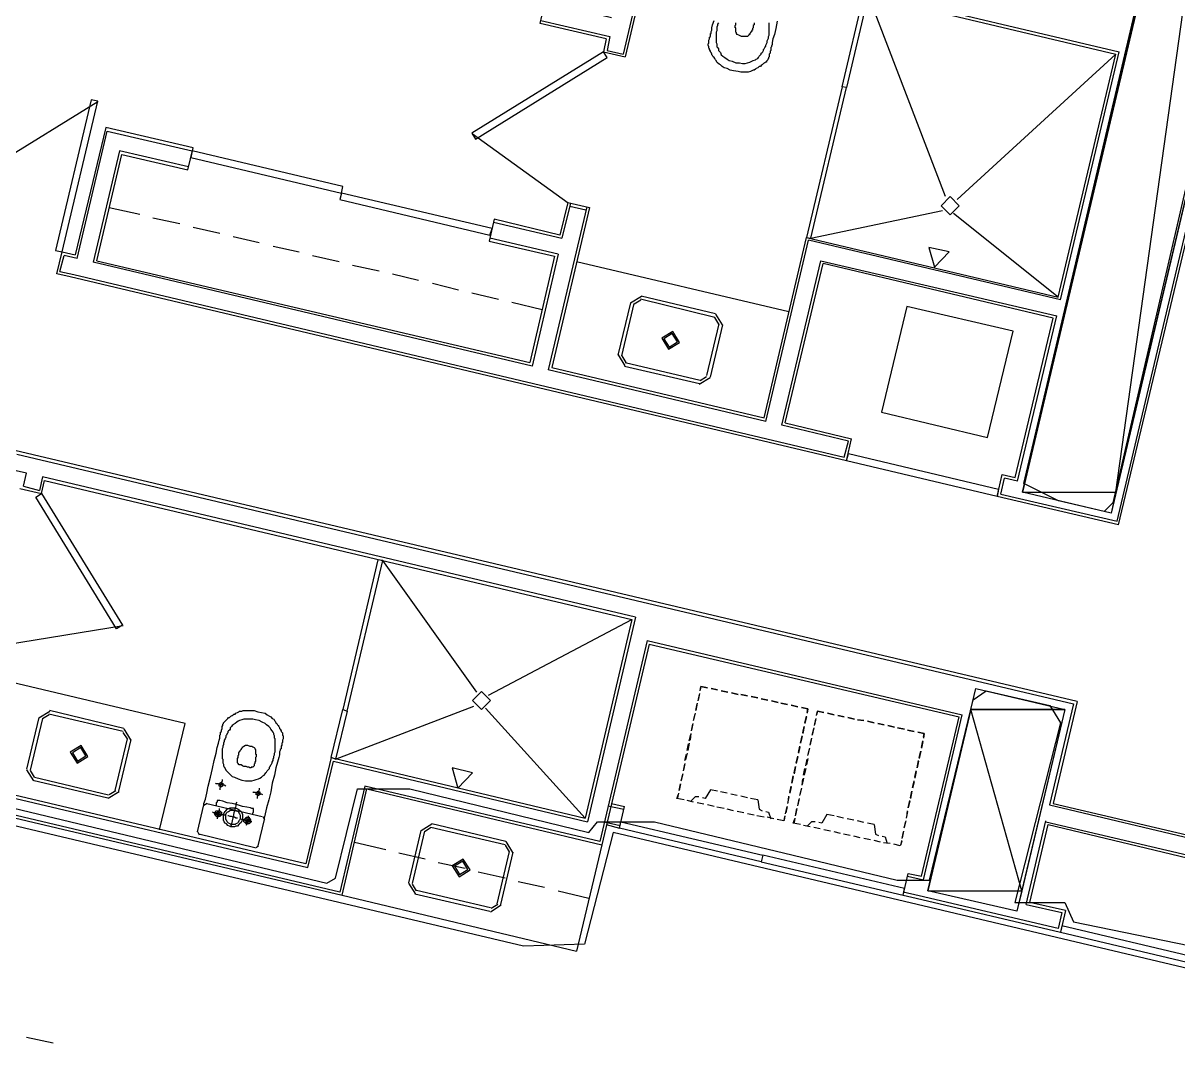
# Model space of a CAD drawing. Header units: feet. Extents: x -84 to 198, y -22 to 181.
# Drawn here: x 43.71 to 64.87, y 69.39 to 88.08 of the extents above; entities that cross this region are included whole.
import ezdxf

# ---------------------------------------------------------------- set-up
doc = ezdxf.new("R2010")
doc.units = ezdxf.units.FT
for name, color, linetype in [('A-AREA-COMUN', 252, 'CONTINUOUS'), ('A-AREA-UNIDAD', 30, 'CONTINUOUS'), ('A-LINEA', 7, 'CONTINUOUS'), ('A-LINEA-FINA', 9, 'CONTINUOUS'), ('A-MURO-CONCRETO', 8, 'CONTINUOUS')]:
    doc.layers.add(name, color=color, linetype=linetype)

msp = doc.modelspace()

# ---------------------------------------------------------------- linework, layer by layer
at = {"layer": 'A-AREA-COMUN'}
msp.add_lwpolyline([(65.2, 70.72), (54.528, 73.2444), (54, 71.2), (52.88, 71.1644), (33.92, 75.6444)], dxfattribs=at)
at = {"layer": 'A-AREA-UNIDAD'}
for points in [[(65.6, 87.5733), (63.68, 79.2889), (63.52, 79.1289), (62.688, 79.3244), (62.048, 79.6444), (64.08, 88.2489)], [(34.72, 75.8044), (49.28, 72.32), (49.44, 72.4089), (49.84, 74.0444), (50.8, 74.0444), (54.08, 73.2444), (54.24, 73.44), (55.28, 73.44), (59.728, 72.3733), (60.32, 72.3733), (61.12, 75.68), (61.36, 75.84), (62.528, 75.5733), (62.72, 75.2533), (61.888, 71.9644), (62.8, 71.9644), (62.96, 71.6089), (65.312, 71.1289)]]:
    msp.add_lwpolyline(points, dxfattribs=at)
at = {"layer": 'A-LINEA'}
for p, q in [((55.3067, 90.0444), (54.7067, 87.5111)), ((55.3467, 90.0311), (54.7467, 87.4578)), ((59.12, 88.6044), (63.7333, 87.5111)), ((60.6133, 84.8978), (59.2, 88.5911)), ((54.4, 87.7911), (53.1867, 88.0711)), ((53.2, 88.1244), (54.4667, 87.8311)), ((54.4667, 87.8311), (54.4133, 87.5778)), ((54.4, 87.7911), (54.3467, 87.5511)), ((63.76, 78.9511), (65.84, 87.7511)), ((63.7867, 78.8844), (65.8933, 87.7378)), ((54.3467, 87.5511), (54.7467, 87.4578)), ((54.4133, 87.5778), (54.7067, 87.5111)), ((60.8267, 84.8444), (63.7333, 87.5111)), ((62.68, 83.0578), (63.7333, 87.5111)), ((62.72, 83.0044), (63.8, 87.5511)), ((58.7467, 86.8578), (58.7467, 86.8578)), ((58.7733, 86.9511), (58.7733, 86.9511)), ((45.0856, 86.635), (41.6761, 84.5301)), ((45.2267, 86.1644), (44.6667, 83.8311)), ((46.8267, 85.7911), (45.2267, 86.1644)), ((44.7067, 83.7644), (45.2533, 86.0978)), ((45.2533, 86.0978), (46.8133, 85.7378)), ((51.9424, 86.056), (53.701, 84.7872)), ((45.48, 85.7378), (45, 83.6978)), ((46.7467, 85.4444), (45.48, 85.7378)), ((46.7333, 85.3911), (46.8267, 85.7911)), ((45.0667, 83.7244), (45.52, 85.6711)), ((45.52, 85.6711), (46.7333, 85.3911)), ((45.2933, 84.6978), (45.8533, 84.5778)), ((54.04, 84.7111), (53.3333, 81.7244)), ((54.0933, 84.6978), (53.4, 81.7644)), ((53.6933, 84.7911), (53.5467, 84.1911)), ((53.7467, 84.7778), (53.5867, 84.1378)), ((53.6933, 84.7911), (54.0933, 84.6978)), ((53.7333, 84.7244), (54.0267, 84.6578)), ((58.1467, 84.1378), (60.56, 84.6444)), ((46.0933, 84.5111), (46.5867, 84.4044)), ((52.3333, 84.4311), (53.5867, 84.1378)), ((53.5467, 84.1911), (52.3467, 84.4844)), ((62.68, 83.0578), (60.76, 84.5911)), ((46.8267, 84.3378), (47.32, 84.2311)), ((47.56, 84.1644), (48.04, 84.0578)), ((53.52, 83.8444), (52.2667, 84.1378)), ((57.2933, 80.8444), (58.0667, 84.1511)), ((57.32, 80.7778), (58.1067, 84.0978)), ((58.0667, 84.1511), (62.68, 83.0578)), ((62.72, 83.0044), (58.1067, 84.0978)), ((44.3867, 83.5244), (44.4667, 83.8178)), ((44.7067, 83.7644), (44.4667, 83.8178)), ((48.2933, 83.9911), (48.7733, 83.8844)), ((49.0133, 83.8178), (49.5067, 83.7111)), ((53.4533, 83.8044), (53, 81.8578)), ((53.52, 83.8444), (53.04, 81.7911)), ((53.04, 81.7911), (45, 83.6978)), ((45.0667, 83.7244), (53, 81.8578)), ((49.7467, 83.6444), (50.24, 83.5378)), ((53.8533, 83.7111), (57.7467, 82.7911)), ((57.6133, 80.7111), (58.3333, 83.7244)), ((57.68, 80.7511), (58.3733, 83.6711)), ((58.3333, 83.7244), (62.6533, 82.7111)), ((44.5733, 83.4311), (44.3333, 83.4844)), ((44.3867, 83.5244), (44.64, 83.4711)), ((58.8, 80.0578), (44.5733, 83.4311)), ((44.64, 83.4711), (58.76, 80.1244)), ((50.48, 83.4844), (50.96, 83.3644)), ((51.2133, 83.3111), (51.6933, 83.1911)), ((51.9333, 83.1378), (52.4267, 83.0178)), ((52.6667, 82.9644), (53.2267, 82.8311)), ((54.84, 82.9511), (54.6133, 81.9911)), ((55.045, 83.0666), (54.8445, 82.9428)), ((55.0297, 83.0018), (54.9094, 82.9275)), ((56.3867, 82.6844), (55.0267, 83.0178)), ((56.4, 82.7511), (55.04, 83.0711)), ((54.9067, 82.9378), (54.68, 81.9778)), ((56.5289, 82.5461), (56.405, 82.7466)), ((56.24, 81.6178), (56.4667, 82.5644)), ((56.3067, 81.5911), (56.5333, 82.5511)), ((56.464, 82.5614), (56.3897, 82.6818)), ((61.9333, 79.6844), (62.6533, 82.7111)), ((54.6178, 81.9961), (54.7416, 81.7956)), ((54.6827, 81.9808), (54.757, 81.8605)), ((57.32, 80.7778), (53.3333, 81.7244)), ((53.4, 81.7644), (57.2933, 80.8444)), ((54.7333, 81.7911), (56.1067, 81.4711)), ((54.7467, 81.8578), (56.12, 81.5378)), ((56.1016, 81.4623), (56.3022, 81.5861)), ((56.117, 81.5271), (56.2373, 81.6014)), ((59.44, 80.9511), (61.3867, 80.4844)), ((58.84, 80.4178), (57.6133, 80.7111)), ((57.68, 80.7511), (58.8933, 80.4578)), ((58.76, 80.1244), (58.84, 80.4178)), ((58.8, 80.0578), (58.8933, 80.4578)), ((63.0267, 75.6444), (43.56, 80.2444)), ((43.6, 80.1778), (62.96, 75.6044)), ((43.7733, 79.8311), (43.5333, 79.8844)), ((43.72, 79.5911), (43.7733, 79.8311)), ((61.56, 79.4044), (61.6533, 79.8044)), ((61.6533, 79.8044), (61.8933, 79.7511)), ((43.72, 79.5911), (44.0133, 79.5111)), ((44.0667, 79.7644), (44.0133, 79.5111)), ((44.0533, 79.4578), (44.1067, 79.6978)), ((54.9333, 77.1911), (44.0667, 79.7644)), ((44.1067, 79.6978), (54.8667, 77.1511)), ((61.6267, 79.4444), (61.6933, 79.7378)), ((61.9333, 79.6844), (61.6933, 79.7378)), ((43.6533, 79.5511), (44.0533, 79.4578)), ((63.7867, 78.8844), (61.56, 79.4044)), ((61.6267, 79.4444), (63.76, 78.9511)), ((50.2533, 78.1911), (50.2533, 78.1911)), ((52.0267, 75.8178), (50.3067, 78.2311)), ((43.4077, 76.6939), (45.5484, 77.0402)), ((52.24, 75.7644), (54.8667, 77.1511)), ((54.8667, 77.1511), (54.0133, 73.5111)), ((54.9333, 77.1911), (54.0533, 73.4444)), ((55.1467, 76.7644), (54.28, 73.0844)), ((55.1867, 76.6978), (54.32, 73.0178)), ((55.1467, 76.7644), (60.92, 75.4044)), ((55.1867, 76.6978), (60.8667, 75.3644)), ((46.68, 75.2444), (43.2533, 76.0578)), ((49.52, 72.1511), (33.8267, 75.8711)), ((33.8667, 75.8044), (49.56, 72.0978)), ((56.1067, 75.7911), (56.08, 75.6711)), ((56.08, 75.6578), (56.1067, 75.7778)), ((56.12, 75.8444), (56.1333, 75.9244)), ((56.1333, 75.9244), (56.2533, 75.8978)), ((56.32, 75.8844), (56.44, 75.8578)), ((56.44, 75.8578), (56.32, 75.8844)), ((56.5067, 75.8444), (56.6267, 75.8178)), ((56.6267, 75.8178), (56.5067, 75.8444)), ((56.6933, 75.8044), (56.8133, 75.7778)), ((56.8133, 75.7778), (56.6933, 75.8044)), ((56.8667, 75.7778), (56.9867, 75.7511)), ((56.9867, 75.7511), (56.8667, 75.7778)), ((49.44, 74.5911), (51.9733, 75.5644)), ((56.0667, 75.6178), (56.04, 75.4844)), ((56.04, 75.4844), (56.0667, 75.6044)), ((57.0533, 75.7378), (57.1733, 75.7111)), ((57.1733, 75.7111), (57.0533, 75.7378)), ((57.24, 75.6978), (57.36, 75.6711)), ((57.36, 75.6711), (57.24, 75.6978)), ((57.4267, 75.6578), (57.5467, 75.6311)), ((57.5467, 75.6311), (57.4267, 75.6578)), ((57.6, 75.6178), (57.72, 75.5911)), ((57.72, 75.5911), (57.6, 75.6178)), ((57.7867, 75.5778), (57.9067, 75.5511)), ((57.9067, 75.5511), (57.7867, 75.5778)), ((62.96, 75.6044), (62.52, 73.7511)), ((63.0267, 75.6444), (62.5867, 73.7778)), ((44, 75.3511), (43.7733, 74.4044)), ((44.0667, 75.3378), (43.84, 74.3911)), ((44.205, 75.4666), (44.0045, 75.3428)), ((44.1897, 75.4018), (44.0694, 75.3275)), ((45.5467, 75.0978), (44.1867, 75.4178)), ((45.56, 75.1511), (44.2, 75.4844)), ((54.0133, 73.5111), (52.1867, 75.5244)), ((56.0267, 75.4311), (56, 75.3111)), ((56, 75.2978), (56.0267, 75.4178)), ((58.04, 75.2578), (58.0667, 75.3778)), ((58.0667, 75.3644), (58.04, 75.2444)), ((58.24, 75.3378), (58.2133, 75.2178)), ((58.2533, 75.3911), (58.2667, 75.4711)), ((58.2667, 75.4711), (58.3867, 75.4444)), ((58.4533, 75.4311), (58.5733, 75.4044)), ((58.5733, 75.4044), (58.4533, 75.4311)), ((58.64, 75.3911), (58.76, 75.3644)), ((58.76, 75.3644), (58.64, 75.3911)), ((58.8267, 75.3511), (58.9467, 75.3244)), ((58.9467, 75.3244), (58.8267, 75.3511)), ((60.1733, 72.4444), (60.8667, 75.3644)), ((60.2133, 72.3778), (60.92, 75.4044)), ((45.6889, 74.9461), (45.565, 75.1466)), ((46.2133, 73.2978), (46.68, 75.2444)), ((55.9867, 75.2444), (55.96, 75.1244)), ((55.96, 75.1111), (55.9867, 75.2311)), ((58.0267, 75.1911), (58, 75.0578)), ((58, 75.0711), (58.0267, 75.1911)), ((58.2, 75.1644), (58.1733, 75.0311)), ((58.1733, 75.0311), (58.2, 75.1511)), ((58.2133, 75.2044), (58.24, 75.3244)), ((59, 75.3111), (59.12, 75.2978)), ((59.12, 75.2978), (59, 75.3111)), ((59.1867, 75.2844), (59.3067, 75.2578)), ((59.3067, 75.2578), (59.1867, 75.2844)), ((59.3733, 75.2444), (59.4933, 75.2178)), ((59.4933, 75.2178), (59.3733, 75.2444)), ((59.56, 75.2044), (59.68, 75.1778)), ((59.68, 75.1778), (59.56, 75.2044)), ((59.7333, 75.1644), (59.8667, 75.1378)), ((59.8667, 75.1378), (59.7333, 75.1644)), ((59.92, 75.1244), (60.04, 75.0978)), ((60.04, 75.0978), (59.92, 75.1244)), ((45.4, 74.0178), (45.6267, 74.9644)), ((45.4667, 74.0044), (45.6933, 74.9511)), ((45.624, 74.9614), (45.5497, 75.0818)), ((55.92, 74.9244), (55.9467, 75.0444)), ((55.9467, 75.0578), (55.9333, 74.9378)), ((57.96, 74.8844), (57.9867, 75.0178)), ((57.9867, 75.0044), (57.96, 74.8844)), ((58.16, 74.9778), (58.1333, 74.8578)), ((58.1333, 74.8444), (58.16, 74.9644)), ((60.1733, 74.8044), (60.2, 74.9244)), ((60.2, 74.9111), (60.1733, 74.7911)), ((55.88, 74.6978), (55.8533, 74.5778)), ((55.88, 74.7511), (55.9067, 74.8711)), ((55.92, 74.8844), (55.8933, 74.7511)), ((57.92, 74.7111), (57.9467, 74.8311)), ((57.9467, 74.8178), (57.92, 74.6978)), ((58.12, 74.7911), (58.0933, 74.6711)), ((58.0933, 74.6578), (58.12, 74.7778)), ((60.16, 74.7378), (60.1333, 74.6044)), ((60.1333, 74.6178), (60.16, 74.7378)), ((49.36, 74.6178), (48.8933, 72.6711)), ((48.9333, 72.6044), (49.4, 74.5511)), ((49.36, 74.6178), (54.0133, 73.5111)), ((49.4, 74.5511), (54.0533, 73.4444)), ((49.4133, 74.6444), (49.4133, 74.6444)), ((55.84, 74.5111), (55.8133, 74.3911)), ((55.8133, 74.3778), (55.84, 74.4978)), ((55.84, 74.5644), (55.8667, 74.6844)), ((57.88, 74.5244), (57.9067, 74.6444)), ((57.9067, 74.6311), (57.88, 74.5111)), ((58.0533, 74.4711), (58.08, 74.5911)), ((58.0933, 74.6044), (58.0667, 74.4844)), ((60.0933, 74.4311), (60.12, 74.5644)), ((60.12, 74.5511), (60.0933, 74.4311)), ((43.7778, 74.3961), (43.9016, 74.1956)), ((43.8427, 74.3808), (43.917, 74.2605)), ((55.8, 74.3244), (55.7733, 74.2044)), ((55.7733, 74.1911), (55.8, 74.3111)), ((57.8, 74.1511), (57.8267, 74.2844)), ((57.8667, 74.4578), (57.84, 74.3244)), ((57.84, 74.3378), (57.8667, 74.4578)), ((58.0133, 74.2978), (58.04, 74.4178)), ((58.0533, 74.4178), (58.0267, 74.2978)), ((60.0533, 74.2578), (60.08, 74.3778)), ((60.08, 74.3644), (60.0533, 74.2444)), ((42.72, 74.0711), (48.9333, 72.6044)), ((48.8933, 72.6711), (42.7867, 74.1111)), ((43.8933, 74.2044), (45.2667, 73.8844)), ((43.92, 74.2578), (45.28, 73.9378)), ((49.9733, 74.0978), (49.52, 72.1511)), ((54.28, 73.0844), (49.9733, 74.0978)), ((55.7333, 74.0178), (55.76, 74.1378)), ((55.76, 74.1378), (55.7333, 74.0178)), ((57.76, 73.9778), (57.7867, 74.0978)), ((57.7867, 74.0844), (57.76, 73.9644)), ((57.8267, 74.2711), (57.8, 74.1511)), ((58.0133, 74.2444), (57.9867, 74.1244)), ((57.9867, 74.1111), (58, 74.2311)), ((60.0133, 74.0711), (60.04, 74.1911)), ((60.04, 74.1778), (60.0133, 74.0578)), ((45.275, 73.8756), (45.4755, 73.9994)), ((45.2903, 73.9405), (45.4106, 74.0148)), ((49.56, 72.0978), (50.0133, 74.0444)), ((50.0133, 74.0444), (54.32, 73.0178)), ((55.8267, 73.8444), (55.6933, 73.8711)), ((55.72, 73.9644), (55.7067, 73.8844)), ((56.44, 74.0044), (56.3067, 74.0311)), ((56.6133, 73.9644), (56.4933, 73.9911)), ((56.8, 73.9244), (56.68, 73.9511)), ((56.9867, 73.8844), (56.8667, 73.9111)), ((57.1733, 73.8444), (57.04, 73.8711)), ((57.7467, 73.8978), (57.72, 73.7778)), ((57.7333, 73.7911), (57.7467, 73.9111)), ((57.9333, 73.8711), (57.9067, 73.7511)), ((57.9067, 73.7378), (57.9333, 73.8578)), ((57.9733, 74.0578), (57.9467, 73.9378)), ((57.9467, 73.9244), (57.9733, 74.0444)), ((60, 74.0044), (59.9733, 73.8711)), ((59.9733, 73.8844), (60, 74.0044)), ((46.9067, 73.2578), (47.0267, 73.7511)), ((47.0841, 73.7765), (47.0279, 73.7419)), ((47.08, 73.7778), (48.0933, 73.5378)), ((54.4267, 73.7378), (54.72, 73.6711)), ((54.4933, 73.7778), (54.7333, 73.7244)), ((54.64, 73.3244), (54.7333, 73.7244)), ((56, 73.8044), (55.88, 73.8311)), ((56, 73.8044), (55.88, 73.8311)), ((56.1867, 73.7644), (56.0667, 73.7911)), ((56.1867, 73.7644), (56.0667, 73.7911)), ((56.3733, 73.7244), (56.2533, 73.7511)), ((56.3733, 73.7244), (56.2533, 73.7511)), ((56.56, 73.6844), (56.4267, 73.7111)), ((56.56, 73.6844), (56.4267, 73.7111)), ((56.7333, 73.6444), (56.6133, 73.6711)), ((56.7333, 73.6444), (56.6133, 73.6711)), ((57.7067, 73.7244), (57.68, 73.5911)), ((57.6933, 73.6044), (57.72, 73.7244)), ((57.8667, 73.5511), (57.8933, 73.6844)), ((57.8933, 73.6844), (57.8667, 73.5644)), ((59.9067, 73.5244), (59.92, 73.6444)), ((59.9333, 73.6978), (59.96, 73.8311)), ((59.96, 73.8178), (59.9333, 73.6978)), ((62.52, 73.7511), (68.3067, 72.3778)), ((62.5867, 73.7778), (68.36, 72.4178)), ((48.1333, 73.4844), (48.0133, 73.0044)), ((48.1454, 73.4804), (48.1107, 73.5365)), ((54.36, 73.4444), (54.6533, 73.3778)), ((56.92, 73.6044), (56.8, 73.6311)), ((56.92, 73.6044), (56.8, 73.6311)), ((57.1067, 73.5644), (56.9867, 73.5911)), ((57.1067, 73.5644), (56.9867, 73.5911)), ((57.2933, 73.5244), (57.16, 73.5511)), ((57.2933, 73.5244), (57.16, 73.5511)), ((57.4667, 73.4978), (57.3467, 73.5244)), ((57.4667, 73.4978), (57.3467, 73.5244)), ((57.6533, 73.4578), (57.5333, 73.4844)), ((57.6667, 73.4711), (57.68, 73.5511)), ((57.8533, 73.5111), (57.84, 73.4311)), ((58.5733, 73.5511), (58.44, 73.5778)), ((58.7467, 73.5111), (58.6267, 73.5378)), ((58.9333, 73.4711), (58.8133, 73.4978)), ((59.12, 73.4311), (59, 73.4578)), ((59.88, 73.4444), (59.8533, 73.3244)), ((59.8667, 73.3378), (59.8933, 73.4578)), ((59.92, 73.6311), (59.8933, 73.5111)), ((62.0933, 71.9244), (62.4533, 73.4578)), ((62.4533, 73.4444), (66.2933, 72.5378)), ((46.9079, 73.2619), (46.9426, 73.2057)), ((47.96, 72.9644), (46.9333, 73.2178)), ((51, 73.2844), (50.7733, 72.3244)), ((51.0667, 73.2711), (50.84, 72.3111)), ((51.205, 73.4), (51.0045, 73.2761)), ((51.1897, 73.3351), (51.0694, 73.2608)), ((52.5467, 73.0178), (51.1867, 73.3378)), ((52.56, 73.0844), (51.2, 73.4044)), ((54.4, 73.3911), (54.64, 73.3244)), ((57.96, 73.3911), (57.8267, 73.4178)), ((58.1333, 73.3511), (58.0133, 73.3778)), ((58.1333, 73.3511), (58.0133, 73.3778)), ((58.32, 73.3111), (58.2, 73.3378)), ((58.32, 73.3111), (58.2, 73.3378)), ((58.5067, 73.2711), (58.3867, 73.2978)), ((58.5067, 73.2711), (58.3867, 73.2978)), ((58.6933, 73.2311), (58.5733, 73.2578)), ((58.6933, 73.2311), (58.5733, 73.2578)), ((58.8667, 73.1911), (58.7467, 73.2178)), ((58.8667, 73.1911), (58.7467, 73.2178)), ((59.3067, 73.3911), (59.1867, 73.4178)), ((59.84, 73.2578), (59.8133, 73.1378)), ((59.8267, 73.1511), (59.8533, 73.2711)), ((62.16, 71.9644), (62.4933, 73.3911)), ((62.4933, 73.3911), (66.24, 72.4978)), ((49.7867, 73.0711), (50.36, 72.9378)), ((52.624, 72.8948), (52.5497, 73.0151)), ((52.6889, 72.8794), (52.565, 73.08)), ((54.32, 73.0178), (53.8533, 71.0711)), ((59.0533, 73.1511), (58.9333, 73.1778)), ((59.0533, 73.1511), (58.9333, 73.1778)), ((59.24, 73.1111), (59.12, 73.1378)), ((59.24, 73.1111), (59.12, 73.1378)), ((59.4267, 73.0711), (59.3067, 73.0978)), ((59.4267, 73.0711), (59.3067, 73.0978)), ((59.6, 73.0444), (59.48, 73.0578)), ((59.6, 73.0444), (59.48, 73.0578)), ((59.7867, 73.0044), (59.6667, 73.0311)), ((59.8, 73.0178), (59.8133, 73.0978)), ((47.9693, 72.9657), (48.0254, 73.0004)), ((50.6, 72.8711), (51.08, 72.7644)), ((52.4, 71.9378), (52.6267, 72.8978)), ((52.4667, 71.9244), (52.6933, 72.8844)), ((51.32, 72.6978), (51.8133, 72.5911)), ((52.0533, 72.5244), (52.5467, 72.4178)), ((59.84, 72.0978), (59.9333, 72.4978)), ((59.92, 72.4444), (60.2133, 72.3778)), ((59.9333, 72.4978), (60.1733, 72.4444)), ((50.7778, 72.3161), (50.9016, 72.1156)), ((50.8427, 72.3008), (50.917, 72.1805)), ((50.92, 72.1911), (52.28, 71.8711)), ((52.7867, 72.3511), (53.2667, 72.2444)), ((53.52, 72.1778), (54.08, 72.0444)), ((49.56, 72.0978), (53.8533, 71.0711)), ((50.8933, 72.1244), (52.2667, 71.8044)), ((60.1333, 72.0844), (59.84, 72.1511)), ((59.84, 72.0978), (60.08, 72.0444)), ((60.08, 72.0444), (62.72, 71.4178)), ((62.68, 71.4844), (60.1333, 72.0844)), ((62.8133, 71.8178), (62.16, 71.9644)), ((52.275, 71.7956), (52.4755, 71.9194)), ((52.2903, 71.8605), (52.4106, 71.9348)), ((62.0933, 71.9244), (62.7467, 71.7778)), ((62.7467, 71.7778), (62.68, 71.4844)), ((62.8133, 71.8178), (62.72, 71.4178)), ((43.7733, 69.4978), (44.2667, 69.3911))]:
    msp.add_line(p, q, dxfattribs=at)
for points in [[(67.9067, 97.1111), (63.6533, 79.0978), (62.0267, 79.4844), (66.28, 97.4978), (67.9067, 97.1111)], [(59.3067, 89.1511), (59.1867, 88.6444), (63.8, 87.5511)], [(53.1867, 88.0711), (53.28, 88.4711), (54.4933, 88.1778)], [(59.2, 88.5911), (58.8, 86.8978), (58.72, 86.9111), (59.12, 88.6044), (59.2, 88.5911)], [(57.5333, 88.1111), (57.5067, 87.9778), (57.48, 87.8711), (57.4533, 87.7911), (57.44, 87.7244), (57.44, 87.6844), (57.4267, 87.6578), (57.4267, 87.6444), (57.4133, 87.6311), (57.4133, 87.6178), (57.4133, 87.6044), (57.4133, 87.5911), (57.4133, 87.5778), (57.4, 87.5644), (57.4, 87.5511), (57.4, 87.5378), (57.4, 87.5244), (57.3867, 87.5111), (57.3867, 87.4978), (57.3867, 87.4844), (57.3867, 87.4578), (57.3733, 87.4444), (57.3733, 87.4311), (57.36, 87.4178), (57.36, 87.4044), (57.3467, 87.3911), (57.3333, 87.3778), (57.3333, 87.3644), (57.32, 87.3644), (57.3067, 87.3511), (57.28, 87.3378), (57.2667, 87.3244), (57.2533, 87.3111), (57.24, 87.2978), (57.2267, 87.2844), (57.2, 87.2844), (57.1867, 87.2711), (57.1733, 87.2578), (57.1467, 87.2444), (57.1333, 87.2311), (57.1067, 87.2178), (57.0933, 87.2178), (57.0667, 87.2044), (57.04, 87.1911), (57, 87.1778), (56.96, 87.1778), (56.92, 87.1778), (56.8667, 87.1778), (56.8133, 87.1911), (56.7333, 87.2044), (56.6667, 87.2178), (56.6133, 87.2444), (56.56, 87.2578), (56.52, 87.2844), (56.4933, 87.3111), (56.4667, 87.3244), (56.44, 87.3511), (56.4267, 87.3644), (56.4133, 87.3911), (56.4, 87.4044), (56.3867, 87.4311), (56.3733, 87.4444), (56.36, 87.4578), (56.3467, 87.4844), (56.3333, 87.4978), (56.3333, 87.5111), (56.32, 87.5378), (56.3067, 87.5511), (56.3067, 87.5644), (56.2933, 87.5911), (56.2933, 87.6044), (56.28, 87.6178), (56.28, 87.6311), (56.28, 87.6444), (56.2667, 87.6711), (56.2667, 87.6844), (56.2667, 87.6978), (56.28, 87.7111), (56.28, 87.7244), (56.28, 87.7378), (56.28, 87.7511), (56.28, 87.7644), (56.2933, 87.7911), (56.2933, 87.8044), (56.2933, 87.8178), (56.3067, 87.8311), (56.3067, 87.8444), (56.3067, 87.8578), (56.3067, 87.8711), (56.3067, 87.8844), (56.32, 87.8844), (56.32, 87.8978), (56.32, 87.9244), (56.3333, 87.9511), (56.3333, 87.9911), (56.3467, 88.0444), (56.3733, 88.1244)], [(56.4533, 88.0844), (56.44, 88.0578), (56.44, 88.0311), (56.4267, 88.0044), (56.4267, 87.9644), (56.4267, 87.9378), (56.4133, 87.9111), (56.4133, 87.8844), (56.4133, 87.8711), (56.4133, 87.8444), (56.4133, 87.8178), (56.4133, 87.8044), (56.4133, 87.7778), (56.4133, 87.7644), (56.4133, 87.7378), (56.4133, 87.7244), (56.4267, 87.6978), (56.4267, 87.6844), (56.4267, 87.6711), (56.4267, 87.6444), (56.44, 87.6311), (56.4533, 87.6044), (56.4533, 87.5778), (56.4667, 87.5644), (56.4933, 87.5378), (56.5067, 87.4978), (56.5333, 87.4711), (56.5733, 87.4444), (56.6133, 87.4178), (56.6533, 87.3911), (56.7067, 87.3778), (56.7733, 87.3511), (56.84, 87.3511), (56.8933, 87.3378), (56.9467, 87.3378), (56.9867, 87.3511), (57.0267, 87.3644), (57.0667, 87.3778), (57.0933, 87.3911), (57.1333, 87.4044), (57.1467, 87.4178), (57.1733, 87.4311), (57.1867, 87.4444), (57.2, 87.4711), (57.2133, 87.4844), (57.2267, 87.4978), (57.24, 87.5111), (57.24, 87.5244), (57.2533, 87.5378), (57.2667, 87.5511), (57.28, 87.5778), (57.28, 87.5911), (57.2933, 87.6044), (57.3067, 87.6311), (57.32, 87.6578), (57.32, 87.6711), (57.3333, 87.6978), (57.3467, 87.7244), (57.3467, 87.7511), (57.36, 87.7778), (57.3733, 87.8044), (57.3733, 87.8311), (57.3867, 87.8578), (57.3867, 87.8844), (57.3867, 87.9111), (57.3867, 87.9378), (57.3867, 87.9511), (57.3867, 87.9778), (57.3867, 88.0044), (57.3867, 88.0178), (57.3867, 88.0444), (57.3867, 88.0578), (57.3867, 88.0844)], [(57.1067, 88.0844), (57.1067, 88.0711), (57.1067, 88.0578), (57.1067, 88.0444), (57.0933, 88.0311), (57.0933, 88.0178), (57.0933, 88.0044), (57.0933, 87.9911), (57.08, 87.9778), (57.08, 87.9644), (57.08, 87.9511), (57.0667, 87.9511), (57.0667, 87.9378), (57.0667, 87.9244), (57.0533, 87.9244), (57.0533, 87.9111), (57.04, 87.9111), (57.04, 87.8978), (57.0267, 87.8844), (57.0267, 87.8711), (57.0133, 87.8711), (57.0133, 87.8578), (57, 87.8444), (56.9867, 87.8311), (56.9733, 87.8311), (56.9467, 87.8311), (56.92, 87.8311), (56.88, 87.8311), (56.8533, 87.8444), (56.8267, 87.8578), (56.8, 87.8711), (56.7867, 87.8844), (56.7867, 87.8978), (56.7733, 87.9111), (56.7733, 87.9244), (56.7733, 87.9378), (56.7733, 87.9511), (56.7733, 87.9644), (56.7733, 87.9778), (56.7733, 87.9911), (56.76, 87.9911), (56.76, 88.0044), (56.76, 88.0178), (56.76, 88.0311), (56.7733, 88.0444), (56.7733, 88.0578), (56.7733, 88.0711), (56.7733, 88.0844)], [(54.3467, 87.5511), (51.9333, 86.0578), (52, 85.9511), (54.4133, 87.4444), (54.3467, 87.5511)], [(58.1467, 84.1378), (58.8, 86.8978), (58.72, 86.9111), (58.0667, 84.1511), (58.1467, 84.1378)], [(44.4267, 83.8844), (45.08, 86.6444), (44.96, 86.6711), (44.3067, 83.9111), (44.4267, 83.8844)], [(49.5733, 85.0844), (46.8133, 85.7378), (46.7867, 85.6178), (49.5467, 84.9644), (49.5733, 85.0844)], [(49.52, 84.8444), (52.2667, 84.1911), (52.3067, 84.3111), (49.5467, 84.9644), (49.52, 84.8444)], [(60.8667, 84.7311), (60.7, 84.8978), (60.5333, 84.7311), (60.7, 84.5644), (60.8667, 84.7311)], [(52.3467, 84.4844), (52.2533, 84.0844), (53.4533, 83.8044)], [(58.12, 84.1911), (58.12, 84.1911), (58.12, 84.1911)], [(44.3333, 83.4844), (44.4267, 83.8844), (44.6667, 83.8311)], [(61.8933, 79.7511), (62.5867, 82.6711), (58.3733, 83.6711)], [(61.3867, 80.4844), (61.8533, 82.4311), (59.9067, 82.8844), (59.44, 80.9511)], [(55.7422, 82.2261), (55.6184, 82.4266), (55.4178, 82.3028), (55.5416, 82.1023), (55.7422, 82.2261)], [(55.7033, 82.2353), (55.6092, 82.3877), (55.4567, 82.2936), (55.5508, 82.1412), (55.7033, 82.2353)], [(61.56, 79.4044), (58.8, 80.0578), (58.84, 80.1911), (61.5867, 79.5378), (61.56, 79.4044)], [(44.0533, 79.4578), (45.5333, 77.0444), (45.4267, 76.9778), (43.9467, 79.3911), (44.0533, 79.4578)], [(49.6533, 75.4711), (50.3067, 78.2311), (50.2133, 78.2444), (49.5733, 75.4978), (49.6533, 75.4711)], [(52.28, 75.6644), (52.1133, 75.8311), (51.9467, 75.6644), (52.1133, 75.4978), (52.28, 75.6644)], [(56.2533, 75.8978), (56.1333, 75.9244), (56.12, 75.8578)], [(62.8, 75.4978), (61.92, 71.8044), (60.2933, 72.1778), (61.1733, 75.8844), (62.8, 75.4978)], [(47.0267, 73.7511), (47.0267, 73.7778), (47.0533, 73.8578), (47.08, 73.9644), (47.1067, 74.0978), (47.1467, 74.2578), (47.1867, 74.4178), (47.2133, 74.5644), (47.2533, 74.6978), (47.2667, 74.8044), (47.2933, 74.8844), (47.3067, 74.9378), (47.32, 74.9778), (47.32, 75.0044), (47.32, 75.0311), (47.3333, 75.0444), (47.3333, 75.0578), (47.3333, 75.0711), (47.3333, 75.0844), (47.3467, 75.0978), (47.3467, 75.1111), (47.3467, 75.1244), (47.36, 75.1511), (47.36, 75.1644), (47.36, 75.1778), (47.36, 75.1911), (47.3733, 75.2044), (47.3733, 75.2178), (47.3733, 75.2311), (47.3867, 75.2444), (47.3867, 75.2578), (47.4, 75.2711), (47.4133, 75.2844), (47.4267, 75.2978), (47.44, 75.3111), (47.4533, 75.3244), (47.4667, 75.3378), (47.48, 75.3511), (47.4933, 75.3511), (47.5067, 75.3644), (47.52, 75.3778), (47.5467, 75.3911), (47.56, 75.4044), (47.5733, 75.4178), (47.6, 75.4178), (47.6133, 75.4311), (47.64, 75.4444), (47.6667, 75.4578), (47.68, 75.4711), (47.72, 75.4711), (47.7467, 75.4844), (47.7867, 75.4844), (47.8267, 75.4844), (47.88, 75.4844), (47.9467, 75.4844), (48.0133, 75.4578), (48.08, 75.4444), (48.1467, 75.4311), (48.1867, 75.4044), (48.2267, 75.3778), (48.2533, 75.3644), (48.28, 75.3378), (48.3067, 75.3244), (48.32, 75.2978), (48.3333, 75.2844), (48.3467, 75.2578), (48.36, 75.2444), (48.3733, 75.2178), (48.3867, 75.2044), (48.4, 75.1911), (48.4133, 75.1644), (48.4133, 75.1511), (48.4267, 75.1378), (48.44, 75.1111), (48.44, 75.0978), (48.4533, 75.0844), (48.4667, 75.0711), (48.4667, 75.0444), (48.4667, 75.0311), (48.48, 75.0178), (48.48, 75.0044), (48.48, 74.9911), (48.48, 74.9778), (48.48, 74.9644), (48.4667, 74.9378), (48.4667, 74.9244), (48.4667, 74.9111), (48.4667, 74.8978), (48.4533, 74.8844), (48.4533, 74.8711), (48.4533, 74.8578), (48.4533, 74.8444), (48.44, 74.8311), (48.44, 74.8178), (48.44, 74.8044), (48.44, 74.7911), (48.44, 74.7778), (48.4267, 74.7644), (48.4267, 74.7511), (48.4133, 74.7244), (48.4133, 74.6711), (48.4, 74.6178), (48.3733, 74.5378), (48.3467, 74.4311), (48.32, 74.2978), (48.28, 74.1511), (48.2533, 73.9911), (48.2133, 73.8444), (48.1733, 73.6978), (48.1467, 73.5911), (48.1333, 73.5111), (48.1333, 73.4844)], [(49.6533, 75.4711), (49.44, 74.5911), (49.36, 74.6178), (49.5733, 75.4978), (49.6533, 75.4711)], [(49.6, 75.4444), (49.6, 75.4444), (49.6, 75.4444)], [(49.6133, 75.5244), (49.6133, 75.5244), (49.6133, 75.5244)], [(57.9733, 75.5378), (58.0933, 75.5111), (58.08, 75.4311)], [(58.08, 75.4444), (58.0933, 75.5111), (57.9733, 75.5378)], [(58.3867, 75.4444), (58.2667, 75.4711), (58.2533, 75.4044)], [(47.72, 74.2044), (47.7867, 74.1911), (47.8533, 74.1911), (47.9067, 74.1911), (47.9467, 74.2044), (47.9867, 74.2178), (48.0267, 74.2311), (48.0533, 74.2444), (48.08, 74.2578), (48.1067, 74.2844), (48.1333, 74.2978), (48.1467, 74.3244), (48.16, 74.3378), (48.1733, 74.3511), (48.1867, 74.3778), (48.2, 74.3911), (48.2133, 74.4044), (48.2267, 74.4178), (48.2267, 74.4444), (48.24, 74.4578), (48.2533, 74.4844), (48.2667, 74.4978), (48.28, 74.5244), (48.28, 74.5378), (48.2933, 74.5644), (48.2933, 74.5911), (48.3067, 74.6178), (48.3067, 74.6444), (48.32, 74.6711), (48.32, 74.6978), (48.3333, 74.7244), (48.3333, 74.7511), (48.3333, 74.7778), (48.3333, 74.8044), (48.3333, 74.8311), (48.3333, 74.8444), (48.3333, 74.8711), (48.3333, 74.8844), (48.3333, 74.9111), (48.3333, 74.9244), (48.3333, 74.9511), (48.3333, 74.9644), (48.32, 74.9778), (48.32, 75.0044), (48.32, 75.0178), (48.3067, 75.0444), (48.3067, 75.0578), (48.2933, 75.0844), (48.28, 75.1111), (48.2533, 75.1378), (48.24, 75.1644), (48.2133, 75.1911), (48.1733, 75.2178), (48.1467, 75.2444), (48.0933, 75.2711), (48.04, 75.2978), (47.9733, 75.3111), (47.92, 75.3244), (47.8533, 75.3244), (47.8, 75.3244), (47.76, 75.3244), (47.72, 75.3111), (47.68, 75.2978), (47.6533, 75.2844), (47.6267, 75.2711), (47.6, 75.2444), (47.5733, 75.2311), (47.56, 75.2178), (47.5467, 75.2044), (47.5333, 75.1911), (47.52, 75.1778), (47.5067, 75.1644), (47.5067, 75.1378), (47.4933, 75.1244), (47.48, 75.1111), (47.4667, 75.0978), (47.4667, 75.0711), (47.4533, 75.0578), (47.44, 75.0311), (47.4267, 75.0178), (47.4267, 74.9911), (47.4133, 74.9644), (47.4, 74.9378), (47.4, 74.9111), (47.3867, 74.8844), (47.3867, 74.8578), (47.3733, 74.8311), (47.3733, 74.8044), (47.36, 74.7778), (47.36, 74.7644), (47.36, 74.7378), (47.36, 74.7111), (47.36, 74.6844), (47.36, 74.6711), (47.36, 74.6444), (47.36, 74.6311), (47.36, 74.6044), (47.3733, 74.5911), (47.3733, 74.5644), (47.3733, 74.5511), (47.3733, 74.5244), (47.3867, 74.4978), (47.3867, 74.4711), (47.4, 74.4444), (47.4133, 74.4178), (47.4267, 74.3911), (47.4533, 74.3644), (47.48, 74.3378), (47.5067, 74.3111), (47.5467, 74.2711), (47.5867, 74.2578), (47.6533, 74.2311), (47.72, 74.2044)], [(60.1067, 75.0844), (60.2267, 75.0578), (60.2133, 74.9778)], [(60.2133, 74.9911), (60.2267, 75.0578), (60.1067, 75.0844)], [(44.9022, 74.6394), (44.7784, 74.84), (44.5778, 74.7161), (44.7016, 74.5156), (44.9022, 74.6394)], [(44.8633, 74.6486), (44.7692, 74.801), (44.6167, 74.7069), (44.7108, 74.5545), (44.8633, 74.6486)], [(47.68, 74.4844), (47.6667, 74.4844), (47.6667, 74.4978), (47.6533, 74.4978), (47.6533, 74.5111), (47.64, 74.5244), (47.64, 74.5378), (47.64, 74.5511), (47.64, 74.5644), (47.64, 74.5778), (47.64, 74.5911), (47.64, 74.6044), (47.6533, 74.6178), (47.6533, 74.6311), (47.6533, 74.6444), (47.6533, 74.6578), (47.6667, 74.6711), (47.6667, 74.6844), (47.6667, 74.6978), (47.6667, 74.7111), (47.68, 74.7244), (47.68, 74.7378), (47.6933, 74.7378), (47.6933, 74.7511), (47.7067, 74.7644), (47.7067, 74.7778), (47.72, 74.7778), (47.72, 74.7911), (47.7333, 74.8044), (47.7333, 74.8178), (47.7467, 74.8178), (47.76, 74.8311), (47.7867, 74.8444), (47.8, 74.8444), (47.8267, 74.8444), (47.8667, 74.8311), (47.9067, 74.8311), (47.92, 74.8178), (47.9467, 74.8044), (47.96, 74.7911), (47.96, 74.7778), (47.9733, 74.7644), (47.9733, 74.7378), (47.9733, 74.7244), (47.9733, 74.7111), (47.9733, 74.6978), (47.9733, 74.6844), (47.9867, 74.6844), (47.9867, 74.6711), (47.9867, 74.6578), (47.9867, 74.6444), (47.9867, 74.6311), (47.9733, 74.6178), (47.9733, 74.6044), (47.9733, 74.5911), (47.9733, 74.5778), (47.9733, 74.5511), (47.96, 74.5378), (47.96, 74.5244), (47.96, 74.5111), (47.9467, 74.4978), (47.9467, 74.4844), (47.9467, 74.4711), (47.9333, 74.4578), (47.92, 74.4444), (47.9067, 74.4444), (47.8933, 74.4444), (47.8933, 74.4311), (47.88, 74.4311), (47.8667, 74.4311), (47.8533, 74.4444), (47.8267, 74.4444), (47.8, 74.4578), (47.76, 74.4578), (47.7333, 74.4711), (47.7067, 74.4844), (47.68, 74.4844)], [(47.4267, 74.0978), (47.4, 74.1111), (47.3733, 74.1111), (47.3467, 74.1244), (47.32, 74.1244), (47.2933, 74.1378), (47.2667, 74.1378), (47.2533, 74.1378), (47.24, 74.1511)], [(47.3467, 74.1644), (47.36, 74.1511), (47.3733, 74.1511), (47.3733, 74.1378), (47.3733, 74.1244), (47.3733, 74.1111), (47.36, 74.0978), (47.3467, 74.0844), (47.3333, 74.0844), (47.32, 74.0978), (47.3067, 74.0978), (47.3067, 74.1111), (47.3067, 74.1244), (47.3067, 74.1378), (47.32, 74.1511), (47.3333, 74.1511), (47.3333, 74.1644), (47.3467, 74.1644)], [(47.36, 74.2178), (47.36, 74.1911), (47.3467, 74.1644), (47.3467, 74.1378), (47.3333, 74.1111), (47.3333, 74.0844), (47.32, 74.0578), (47.32, 74.0444), (47.32, 74.0311)], [(48.1067, 73.9378), (48.08, 73.9511), (48.0533, 73.9511), (48.0267, 73.9644), (48, 73.9644), (47.9733, 73.9778), (47.9467, 73.9778), (47.9333, 73.9778), (47.92, 73.9911)], [(48.0267, 74.0044), (48.04, 73.9911), (48.0533, 73.9911), (48.0533, 73.9778), (48.0533, 73.9644), (48.0533, 73.9511), (48.0533, 73.9378), (48.04, 73.9378), (48.0267, 73.9244), (48.0133, 73.9244), (48, 73.9378), (47.9867, 73.9378), (47.9867, 73.9511), (47.9867, 73.9644), (47.9867, 73.9778), (48, 73.9911), (48.0133, 73.9911), (48.0133, 74.0044), (48.0267, 74.0044)], [(48.04, 74.0578), (48.04, 74.0311), (48.0267, 74.0044), (48.0267, 73.9778), (48.0133, 73.9511), (48.0133, 73.9244), (48, 73.8978), (48, 73.8844), (48, 73.8711)], [(55.8267, 73.8444), (55.6933, 73.8711), (55.72, 73.9511)], [(56.0933, 73.8978), (56.0267, 73.8978), (55.9467, 73.8178)], [(56.3067, 74.0311), (56.2133, 73.8711), (56.16, 73.8844)], [(47.3067, 73.6444), (47.32, 73.6444), (47.3333, 73.6311), (47.3467, 73.6178), (47.3467, 73.6044), (47.3467, 73.5911), (47.3467, 73.5778), (47.3467, 73.5644), (47.3333, 73.5511), (47.32, 73.5378), (47.3067, 73.5378), (47.2933, 73.5378), (47.28, 73.5244), (47.28, 73.5378), (47.2667, 73.5378), (47.2533, 73.5378), (47.2533, 73.5511), (47.24, 73.5511), (47.24, 73.5644), (47.2267, 73.5778), (47.2267, 73.5911), (47.2267, 73.6044), (47.24, 73.6178), (47.24, 73.6311), (47.2533, 73.6444), (47.2667, 73.6444), (47.28, 73.6444), (47.2933, 73.6444), (47.3067, 73.6444)], [(47.92, 73.5778), (47.92, 73.5911), (47.92, 73.6044), (47.9333, 73.6178), (47.9333, 73.6311), (47.9333, 73.6444), (47.9333, 73.6578), (47.9333, 73.6711), (47.9333, 73.6844), (47.92, 73.6844), (47.9067, 73.6844), (47.88, 73.6978), (47.8133, 73.7111), (47.7333, 73.7244), (47.64, 73.7511), (47.5467, 73.7778), (47.4533, 73.7911), (47.3733, 73.8178), (47.32, 73.8311), (47.2933, 73.8311), (47.28, 73.8311), (47.2667, 73.8311), (47.2667, 73.8178), (47.2667, 73.8044), (47.2533, 73.7911), (47.2533, 73.7778), (47.2533, 73.7644), (47.2533, 73.7511), (47.2533, 73.7378)], [(47.3067, 73.6844), (47.3067, 73.6578), (47.2933, 73.6311), (47.2933, 73.6044), (47.28, 73.5778), (47.28, 73.5511), (47.2667, 73.5244), (47.2667, 73.5111), (47.2667, 73.4978)], [(47.6, 73.6978), (47.6267, 73.6844), (47.6533, 73.6711), (47.68, 73.6578), (47.7067, 73.6311), (47.72, 73.6044), (47.7333, 73.5778), (47.7333, 73.5511), (47.7333, 73.5244), (47.7333, 73.4844), (47.72, 73.4578), (47.7067, 73.4311), (47.68, 73.4044), (47.6667, 73.3911), (47.64, 73.3644), (47.6133, 73.3644), (47.5867, 73.3511), (47.5467, 73.3511), (47.52, 73.3511), (47.4933, 73.3644), (47.4667, 73.3778), (47.44, 73.4044), (47.4133, 73.4178), (47.4, 73.4444), (47.3867, 73.4711), (47.3867, 73.5111), (47.3867, 73.5378), (47.3867, 73.5644), (47.4, 73.6044), (47.4133, 73.6311), (47.4267, 73.6444), (47.4533, 73.6711), (47.48, 73.6844), (47.5067, 73.6978), (47.5333, 73.6978), (47.5733, 73.6978), (47.6, 73.6978)], [(47.5867, 73.6578), (47.6133, 73.6444), (47.6267, 73.6444), (47.6533, 73.6311), (47.6667, 73.6044), (47.68, 73.5911), (47.6933, 73.5644), (47.6933, 73.5378), (47.6933, 73.5244), (47.6933, 73.4978), (47.68, 73.4711), (47.6667, 73.4578), (47.6533, 73.4311), (47.64, 73.4178), (47.6133, 73.4044), (47.6, 73.3911), (47.5733, 73.3911), (47.5467, 73.3911), (47.52, 73.3911), (47.5067, 73.4044), (47.48, 73.4178), (47.4667, 73.4311), (47.4533, 73.4444), (47.44, 73.4711), (47.4267, 73.4844), (47.4267, 73.5111), (47.4267, 73.5378), (47.4267, 73.5644), (47.4267, 73.5778), (47.44, 73.6044), (47.4533, 73.6178), (47.48, 73.6311), (47.4933, 73.6444), (47.52, 73.6578), (47.5467, 73.6578), (47.56, 73.6578), (47.5867, 73.6578)], [(47.6267, 73.8044), (47.6133, 73.7778), (47.6133, 73.7378), (47.6, 73.6844), (47.5733, 73.6044), (47.56, 73.5378), (47.5467, 73.4578), (47.5333, 73.4044), (47.52, 73.3644), (47.52, 73.3511)], [(57.1733, 73.8444), (57.2, 73.6711), (57.2533, 73.6444)], [(47.4133, 73.5644), (47.3867, 73.5644), (47.36, 73.5778), (47.32, 73.5778), (47.28, 73.5911), (47.2533, 73.6044), (47.2267, 73.6044), (47.2, 73.6044), (47.1867, 73.6178)], [(47.2933, 73.6178), (47.3067, 73.6178), (47.32, 73.6044), (47.32, 73.5911), (47.32, 73.5778), (47.3067, 73.5644), (47.2933, 73.5644), (47.28, 73.5644), (47.2667, 73.5644), (47.2667, 73.5778), (47.2533, 73.5778), (47.2533, 73.5911), (47.2533, 73.6044), (47.2667, 73.6044), (47.2667, 73.6178), (47.28, 73.6178), (47.2933, 73.6178)], [(47.64, 73.5111), (47.6267, 73.5111), (47.6133, 73.5111), (47.5867, 73.5244), (47.56, 73.5244), (47.5333, 73.5378), (47.5067, 73.5378), (47.48, 73.5511), (47.4667, 73.5511)], [(47.9067, 73.4444), (47.88, 73.4444), (47.8533, 73.4578), (47.8133, 73.4578), (47.7867, 73.4711), (47.7467, 73.4844), (47.72, 73.4844), (47.6933, 73.4978)], [(47.84, 73.5244), (47.8533, 73.5244), (47.8533, 73.5111), (47.8667, 73.5111), (47.8667, 73.4978), (47.88, 73.4844), (47.88, 73.4711), (47.88, 73.4578), (47.88, 73.4444), (47.88, 73.4311), (47.8667, 73.4178), (47.8533, 73.4178), (47.8533, 73.4044), (47.84, 73.4044), (47.8267, 73.4044), (47.8133, 73.4044), (47.8, 73.4044), (47.7867, 73.4178), (47.7733, 73.4311), (47.76, 73.4444), (47.76, 73.4578), (47.76, 73.4711), (47.7733, 73.4844), (47.7733, 73.4978), (47.7867, 73.5111), (47.8, 73.5111), (47.8, 73.5244), (47.8133, 73.5244), (47.8267, 73.5244), (47.84, 73.5244)], [(47.8267, 73.4978), (47.84, 73.4978), (47.84, 73.4844), (47.8533, 73.4844), (47.8533, 73.4711), (47.8533, 73.4578), (47.8533, 73.4444), (47.84, 73.4444), (47.84, 73.4311), (47.8267, 73.4311), (47.8133, 73.4311), (47.8, 73.4311), (47.8, 73.4444), (47.8, 73.4578), (47.7867, 73.4578), (47.7867, 73.4711), (47.8, 73.4711), (47.8, 73.4844), (47.8133, 73.4978), (47.8267, 73.4978)], [(47.84, 73.5511), (47.84, 73.5378), (47.84, 73.5111), (47.8267, 73.4844), (47.8267, 73.4578), (47.8133, 73.4178), (47.8133, 73.4044), (47.8, 73.3778)], [(54.6667, 73.4444), (57.2667, 72.8311), (57.24, 72.7111), (54.64, 73.3244), (54.6667, 73.4444)], [(57.32, 73.6311), (57.3733, 73.6178), (57.4133, 73.4978)], [(57.6667, 73.5378), (57.6533, 73.4578), (57.5333, 73.4844)], [(57.96, 73.3911), (57.8267, 73.4178), (57.8533, 73.4978)], [(58.2267, 73.4444), (58.16, 73.4444), (58.08, 73.3644)], [(58.44, 73.5778), (58.3467, 73.4178), (58.2933, 73.4311)], [(59.3067, 73.3911), (59.3333, 73.2178), (59.3867, 73.1911)], [(59.4533, 73.1778), (59.5067, 73.1644), (59.5467, 73.0444)], [(59.8133, 73.0844), (59.7867, 73.0044), (59.6667, 73.0311)], [(59.8667, 72.2178), (57.2667, 72.8311), (57.24, 72.7111), (59.84, 72.0978), (59.8667, 72.2178)], [(51.9022, 72.5594), (51.7784, 72.76), (51.5778, 72.6361), (51.7016, 72.4356), (51.9022, 72.5594)], [(51.8633, 72.5686), (51.7692, 72.721), (51.6167, 72.6269), (51.7108, 72.4745), (51.8633, 72.5686)], [(65.1733, 70.9644), (62.7467, 71.5378), (62.72, 71.4178), (65.1467, 70.8444), (65.1733, 70.9644)]]:
    msp.add_lwpolyline(points, dxfattribs=at)
at = {"layer": 'A-LINEA-FINA'}
for points in [[(60.68, 83.8844), (60.3067, 83.9644), (60.4133, 83.6044), (60.68, 83.8844), (60.68, 83.8844)], [(51.9467, 74.3378), (51.5733, 74.4311), (51.68, 74.0578), (51.9467, 74.3378), (51.9467, 74.3378)]]:
    msp.add_lwpolyline(points, dxfattribs=at)
at = {"layer": 'A-MURO-CONCRETO'}
for points in [[(66.2, 97.1111), (62.0267, 79.4844), (63.7333, 79.4844), (66.2, 97.1111)], [(66.2, 97.1111), (67.9067, 97.1111), (63.7333, 79.4844), (66.2, 97.1111), (66.2, 97.1111)], [(62.0267, 79.4844), (63.7333, 79.4844), (63.6533, 79.0978), (62.0267, 79.4844), (62.0267, 79.4844)], [(61.1733, 75.8844), (62.8, 75.4978), (61.08, 75.4978), (61.1733, 75.8844), (61.1733, 75.8844)], [(61.08, 75.4978), (60.2933, 72.1778), (62.0133, 72.1778), (61.08, 75.4978)], [(61.08, 75.4978), (62.8, 75.4978), (62.0133, 72.1778), (61.08, 75.4978), (61.08, 75.4978)], [(60.2933, 72.1778), (62.0133, 72.1778), (61.92, 71.8044), (60.2933, 72.1778), (60.2933, 72.1778)]]:
    msp.add_lwpolyline(points, dxfattribs=at)

doc.saveas('drawing.dxf')
